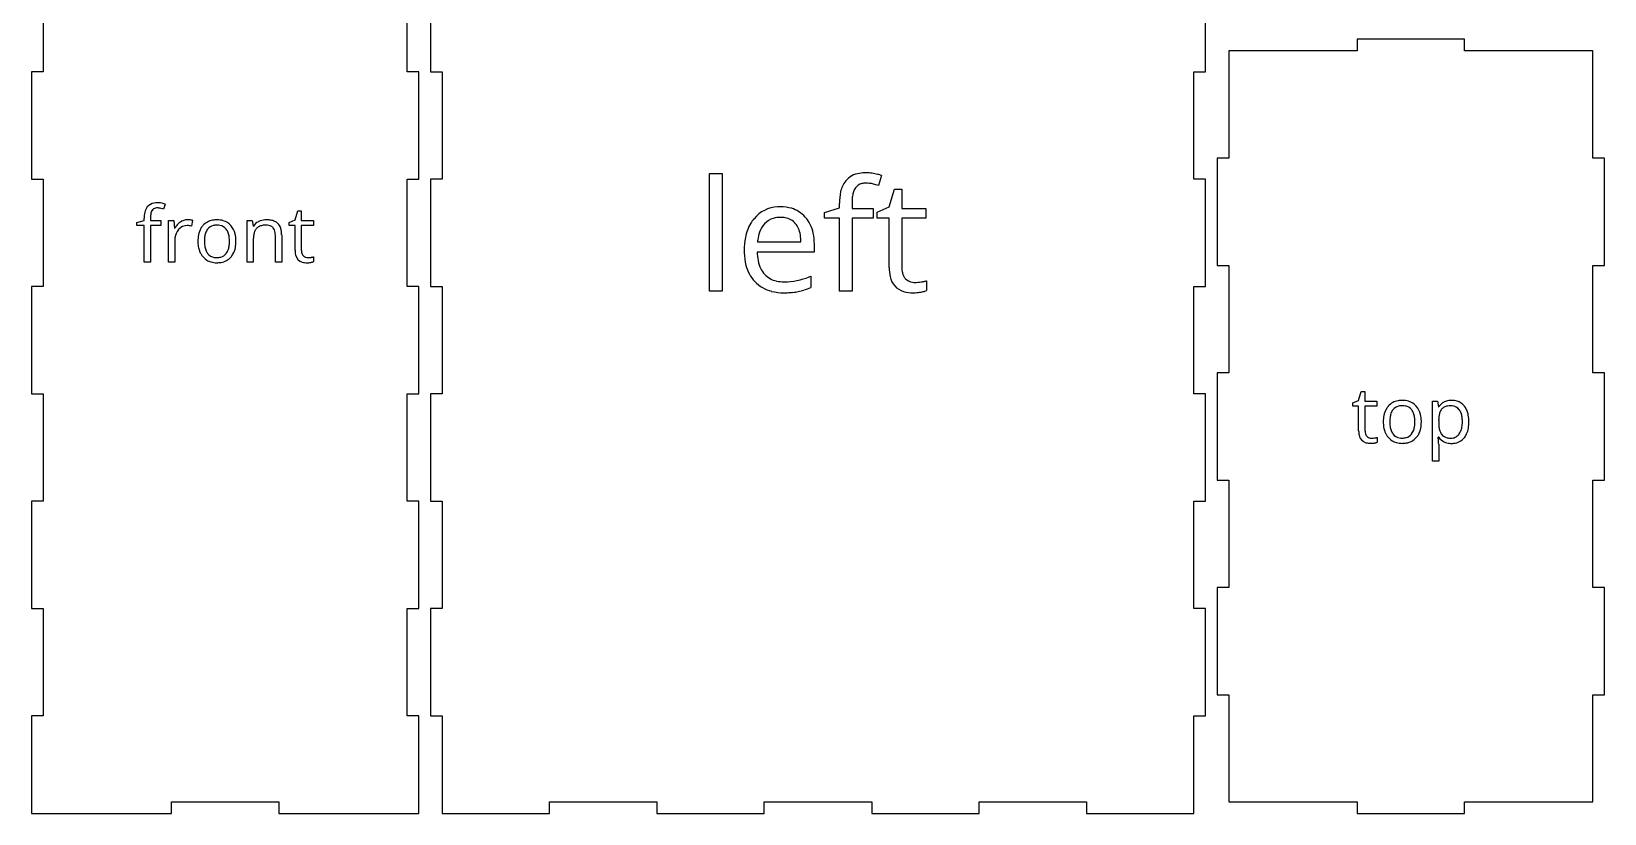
# Model space of a CAD drawing. Header units: millimetres. Extents: x 0 to 406, y 3 to 606.
# Drawn here: x 0 to 406, y 3 to 205 of the extents above; entities that cross this region are included whole.
import ezdxf

# ---------------------------------------------------------------- set-up
doc = ezdxf.new("R2010")
doc.units = ezdxf.units.MM

msp = doc.modelspace()

# ---------------------------------------------------------------- linework, layer by layer
at = {"layer": 'front_labelLayer'}
for p, q in [((34.53, 160.41), (34.11, 159.11)), ((68.02, 156.34), (68.71, 158.63)), ((68.71, 158.63), (69.64, 158.63)), ((69.64, 158.63), (69.64, 156.15)), ((27.17, 155.62), (29.09, 156.21)), ((27.17, 154.89), (27.17, 155.62)), ((29.09, 154.89), (27.17, 154.89)), ((29.09, 156.21), (29.09, 156.8)), ((29.09, 145.45), (29.09, 154.89)), ((30.71, 156.84), (30.71, 156.15)), ((30.71, 156.15), (33.43, 156.15)), ((33.43, 154.89), (30.71, 154.89)), ((30.71, 154.89), (30.71, 145.45)), ((33.43, 156.15), (33.43, 154.89)), ((35.39, 145.45), (35.39, 156.15)), ((35.39, 156.15), (36.72, 156.15)), ((36.72, 156.15), (36.91, 154.17)), ((41.55, 156.23), (41.32, 154.72)), ((55.63, 145.45), (55.63, 156.15)), ((55.63, 156.15), (56.95, 156.15)), ((56.95, 156.15), (57.21, 154.68)), ((57.21, 154.68), (57.29, 154.68)), ((66.49, 155.67), (68.02, 156.34)), ((66.49, 154.89), (66.49, 155.67)), ((68.02, 154.89), (66.49, 154.89)), ((68.02, 148.52), (68.02, 154.89)), ((69.64, 156.15), (72.75, 156.15)), ((72.75, 154.89), (69.64, 154.89)), ((69.64, 154.89), (69.64, 148.59)), ((72.75, 156.15), (72.75, 154.89)), ((36.91, 154.17), (36.99, 154.17)), ((37.01, 151.19), (37.01, 145.45)), ((57.25, 151.06), (57.25, 145.45)), ((62.95, 145.45), (62.95, 152.37)), ((64.58, 152.43), (64.58, 145.45)), ((72.83, 146.78), (72.83, 145.54)), ((30.71, 145.45), (29.09, 145.45)), ((37.01, 145.45), (35.39, 145.45)), ((57.25, 145.45), (55.63, 145.45)), ((64.58, 145.45), (62.95, 145.45))]:
    msp.add_line(p, q, dxfattribs=at)
for centre, radius, start, end in [((32.57, 157.6), 3.4, 141.7434, 168.2322), ((32.06, 157.86), 2.84, 98.2552, 139.6203), ((32.69, 157.73), 1.88, 145.0689, 162.1802), ((32.29, 157.98), 1.4, 102.7677, 144.338), ((32.51, 155.82), 4.93, 89.6697, 99.9314), ((32.49, 157.23), 2.19, 89.4859, 103.4197), ((32.49, 155.93), 3.49, 83.076, 89.7927), ((32.51, 155.53), 5.22, 81.5641, 89.7018), ((32.28, 154.21), 5.21, 76.5183, 83.0217), ((32.14, 152.97), 7.81, 75.974, 81.6565), ((31.67, 151.62), 7.87, 71.9613, 76.5919), ((31.51, 150.36), 10.49, 73.2964, 76.0946), ((35.66, 156.88), 6.57, 167.5776, 180.6587), ((36.27, 156.94), 5.56, 171.6528, 178.4383), ((38.36, 156.85), 7.65, 178.1974, 180.0232), ((34.05, 157.27), 3.31, 161.8438, 171.7847), ((41.76, 151.48), 5.47, 139.4139, 150.6033), ((40.78, 152.32), 4.18, 124.2322, 139.4161), ((40.13, 152.06), 2.81, 89.6335, 137.0881), ((40.25, 153.11), 3.23, 89.6797, 124.4406), ((40.15, 151.07), 3.8, 87.3437, 89.966), ((40.29, 148.9), 7.44, 84.9923, 90.1281), ((40.08, 149.9), 4.98, 81.5884, 87.1916), ((39.77, 147.75), 7.14, 77.4454, 81.636), ((40.46, 150.91), 5.43, 78.4892, 85.0266), ((47.6, 151.9), 4.48, 138.176, 150.2287), ((47.45, 152.01), 4.29, 99.1759, 137.9833), ((47.49, 152.34), 2.58, 103.4685, 142.3119), ((47.87, 150.05), 6.3, 89.7326, 100.076), ((47.81, 151.11), 3.86, 89.4806, 103.8805), ((47.87, 150.88), 4.09, 79.3454, 90.3175), ((47.95, 150.9), 5.45, 73.5223, 90.5692), ((48.18, 152.27), 2.67, 37.9578, 80.4006), ((48.27, 152.06), 4.24, 41.1446, 73.2134), ((47.66, 151.53), 5.05, 13.5014, 41.0703), ((60.06, 152.93), 3.28, 116.9443, 147.6526), ((59.76, 152.57), 2.29, 118.5439, 139.1927), ((60.4, 152.36), 3.95, 115.8072, 117.6068), ((60.11, 151.88), 3.05, 100.1176, 118.1603), ((60.58, 151.95), 4.39, 94.3227, 115.5454), ((60.46, 150.06), 4.91, 89.5933, 100.3718), ((60.68, 151.04), 5.31, 89.9579, 94.7109), ((60.5, 150.67), 4.3, 84.0197, 90.1511), ((60.73, 149.94), 6.4, 80.5586, 90.3538), ((60.67, 152.05), 2.9, 71.0828, 84.3691), ((61.03, 153.07), 1.83, 43.3791, 71.5386), ((61.13, 152.26), 4.05, 65.1094, 80.7638), ((60.93, 153.02), 1.93, 22.7025, 42.342), ((61.6, 153.3), 2.91, 46.5585, 64.8782), ((61.63, 153.41), 2.81, 19.3849, 45.5997), ((60.01, 152.8), 4.55, 6.9634, 19.8363), ((41.93, 151.2), 4.92, 173.6908, 180.0883), ((40.72, 151.38), 3.7, 138.9576, 174.5422), ((40.82, 151.29), 3.84, 135.6209, 138.8378), ((51.37, 150.86), 8.42, 169.2443, 180.3881), ((51.06, 150.78), 8.11, 179.7745, 189.0933), ((48.51, 151.43), 5.5, 150.7112, 169.4695), ((53.2, 150.84), 8.57, 173.0086, 180.2464), ((52.84, 150.77), 8.21, 179.706, 187.9161), ((50.1, 151.24), 5.44, 162.0653, 173.1675), ((48.12, 151.9), 3.35, 142.9026, 162.375), ((47.63, 151.88), 3.34, 20.0257, 37.4351), ((45.98, 151.27), 5.1, 7.744, 20.069), ((43.02, 150.85), 8.09, 359.7076, 7.8973), ((42.57, 150.78), 8.54, 353.5363, 0.2014), ((45.3, 150.92), 7.48, 1.1277, 13.88), ((44.41, 150.75), 8.37, 349.1762, 0.3863), ((43.27, 150.81), 9.51, 359.9919, 1.5419), ((67.64, 151.07), 10.39, 178.081, 180.0237), ((64.91, 151.19), 7.66, 171.1766, 178.3218), ((61.91, 151.67), 4.61, 159.9534, 171.3801), ((60.07, 152.36), 2.65, 140.1519, 160.3147), ((60.07, 152.67), 2.86, 8.4931, 22.658), ((58.37, 152.4), 4.58, 359.6714, 8.6877), ((57.5, 152.46), 7.07, 359.7631, 7.2116), ((48.98, 150.42), 6, 188.9103, 205.3171), ((48.36, 150.17), 5.33, 205.656, 208.4461), ((47.56, 149.67), 4.39, 207.7947, 238.6758), ((49.83, 150.33), 5.17, 187.7639, 200.0977), ((48.17, 149.73), 3.4, 200.0846, 216.9132), ((47.57, 149.29), 2.66, 217.301, 261.7099), ((47.85, 150.63), 4.03, 260.5033, 270.2477), ((47.9, 150.37), 3.77, 269.4482, 284.7256), ((48.2, 149.27), 2.62, 284.5662, 322.6334), ((48.26, 149.61), 4.32, 278.8959, 317.9979), ((47.5, 149.77), 3.48, 323.0089, 342.6391), ((45.51, 150.42), 5.58, 342.3616, 353.7537), ((48.1, 149.74), 4.52, 318.144, 329.7566), ((47.23, 150.19), 5.5, 330.2507, 349.4116), ((73.12, 148.47), 5.1, 179.3551, 192.8478), ((70.56, 147.77), 2.45, 190.3818, 253.8772), ((72.91, 148.57), 3.26, 179.6417, 189.7506), ((71.76, 148.37), 2.09, 189.548, 205.7873), ((71.28, 148.15), 1.57, 206.1294, 221.4084), ((71.23, 148.11), 1.51, 221.5949, 262.3505), ((71.36, 148.76), 2.17, 261.3266, 270.1913), ((71.37, 151.91), 5.32, 269.8803, 278.3028), ((71.42, 151.51), 4.91, 278.4159, 279.0077), ((70.83, 155.32), 8.77, 278.959, 280.5104), ((71.4, 152.26), 5.66, 280.4848, 282.6268), ((71.9, 150.04), 3.39, 282.5876, 285.5795), ((72.15, 149.12), 2.43, 285.7232, 286.2567), ((47.62, 149.79), 4.51, 238.8115, 253.2428), ((47.79, 150.46), 5.21, 253.5437, 270.4182), ((47.85, 151.55), 6.29, 269.7503, 279.8033), ((71.06, 149.48), 4.23, 253.7848, 270.8853), ((71.13, 149.41), 4.16, 270.0034, 270.7606), ((71.1, 150.3), 5.05, 270.8932, 275.5484), ((70.92, 152.27), 7.03, 275.526, 279.294), ((71.08, 151.32), 6.06, 279.1862, 280.1143), ((71.35, 149.84), 4.56, 280.007, 283.3735), ((71.76, 148.15), 2.82, 283.307, 288.1198), ((72.15, 146.99), 1.59, 287.9888, 295.3048)]:
    msp.add_arc(centre, radius, start, end, dxfattribs=at)
at = {"layer": 'front_outsideCutPath'}
for p, q in [((3, 222.31), (3, 194.59)), ((97, 194.59), (97, 222.31)), ((3, 194.59), (0, 194.59)), ((0, 194.59), (0, 166.86)), ((100, 194.59), (97, 194.59)), ((100, 166.86), (100, 194.59)), ((0, 166.86), (3, 166.86)), ((3, 166.86), (3, 139.14)), ((97, 139.14), (97, 166.86)), ((97, 166.86), (100, 166.86)), ((3, 139.14), (0, 139.14)), ((0, 139.14), (0, 111.41)), ((100, 139.14), (97, 139.14)), ((100, 111.41), (100, 139.14)), ((0, 111.41), (3, 111.41)), ((3, 111.41), (3, 83.69)), ((97, 83.69), (97, 111.41)), ((97, 111.41), (100, 111.41)), ((3, 83.69), (0, 83.69)), ((0, 83.69), (0, 55.97)), ((100, 83.69), (97, 83.69)), ((100, 55.97), (100, 83.69)), ((0, 55.97), (3, 55.97)), ((3, 55.97), (3, 28.24)), ((97, 28.24), (97, 55.97)), ((97, 55.97), (100, 55.97)), ((3, 28.24), (0, 28.24)), ((0, 28.24), (0, 3)), ((100, 28.24), (97, 28.24)), ((100, 3), (100, 28.24)), ((36.14, 3), (36.14, 6)), ((36.14, 6), (63.86, 6)), ((63.86, 6), (63.86, 3)), ((0, 3), (36.14, 3)), ((63.86, 3), (91.59, 3)), ((91.59, 3), (100, 3))]:
    msp.add_line(p, q, dxfattribs=at)
at = {"layer": 'left_labelLayer'}
for p, q in [((175.02, 137.89), (175.02, 168.28)), ((175.02, 168.28), (178.26, 168.28)), ((178.26, 168.28), (178.26, 137.89)), ((219.42, 167.81), (218.58, 165.22)), ((221.37, 159.69), (222.74, 164.26)), ((222.74, 164.26), (224.61, 164.26)), ((224.61, 164.26), (224.61, 159.3)), ((204.71, 158.24), (208.54, 159.42)), ((208.54, 159.42), (208.54, 160.61)), ((211.78, 160.69), (211.78, 159.3)), ((211.78, 159.3), (217.23, 159.3)), ((217.23, 159.3), (217.23, 156.78)), ((218.3, 158.34), (221.37, 159.69)), ((218.3, 156.78), (218.3, 158.34)), ((224.61, 159.3), (230.82, 159.3)), ((230.82, 159.3), (230.82, 156.78)), ((204.71, 156.78), (204.71, 158.24)), ((208.54, 156.78), (204.71, 156.78)), ((208.54, 137.89), (208.54, 156.78)), ((217.23, 156.78), (211.78, 156.78)), ((211.78, 156.78), (211.78, 137.89)), ((221.37, 156.78), (218.3, 156.78)), ((221.37, 144.05), (221.37, 156.78)), ((230.82, 156.78), (224.61, 156.78)), ((224.61, 156.78), (224.61, 144.18)), ((187.38, 150.65), (198.58, 150.65)), ((202.05, 148.01), (187.31, 148.01)), ((202.05, 150.06), (202.05, 148.01)), ((201.13, 141.78), (201.13, 138.89)), ((230.98, 140.57), (230.98, 138.09)), ((178.26, 137.89), (175.02, 137.89)), ((211.78, 137.89), (208.54, 137.89))]:
    msp.add_line(p, q, dxfattribs=at)
for centre, radius, start, end in [((214.49, 162.72), 5.69, 98.2552, 139.6203), ((215.37, 158.64), 9.85, 89.6697, 99.9314), ((215.38, 158.06), 10.44, 81.5641, 89.7017), ((214.64, 152.94), 15.61, 75.974, 81.6565), ((213.38, 147.71), 20.99, 73.2964, 76.0946), ((221.68, 160.76), 13.14, 167.5776, 180.6587), ((215.5, 162.2), 6.8, 141.7434, 168.2322), ((222.9, 160.87), 11.12, 171.6528, 178.4384), ((218.46, 161.54), 6.62, 161.8438, 171.7847), ((215.73, 162.45), 3.75, 145.0689, 162.1802), ((214.94, 162.96), 2.81, 102.7677, 144.338), ((215.33, 161.45), 4.37, 89.4859, 103.4197), ((215.35, 158.85), 6.97, 83.0761, 89.7927), ((214.92, 155.43), 10.42, 76.5183, 83.0217), ((213.7, 150.25), 15.74, 71.9613, 76.5918), ((192.91, 151.36), 8.31, 92.4763, 140.5386), ((193.33, 148.23), 11.46, 89.9638, 93.9176), ((193.44, 149.81), 9.88, 74.2126, 90.545), ((194.05, 152.09), 7.52, 41.2065, 74.0233), ((227.09, 160.69), 15.31, 178.1973, 180.0232), ((195.41, 149.67), 11.35, 149.4071, 169.1854), ((193.86, 150.49), 9.6, 140.1056, 148.9067), ((193.96, 151.02), 6.4, 138.0995, 160.5866), ((192.86, 151.99), 4.94, 106.4657, 137.9176), ((193.24, 150.58), 6.39, 89.4422, 106.209), ((193.34, 150.31), 6.66, 79.6469, 90.291), ((193.81, 152.48), 4.44, 40.0823, 80.6243), ((193.35, 152.14), 5.02, 23.4821, 39.7072), ((192.88, 151.08), 9.07, 11.5994, 41.1496), ((200.97, 148.53), 17.02, 168.9539, 180.3843), ((199.58, 149.53), 12.25, 172.1545, 174.7615), ((196.79, 149.98), 9.42, 160.3353, 172.5315), ((191.48, 151.35), 7.05, 8.7342, 23.2772), ((187.53, 150.71), 11.05, 359.6745, 8.9224), ((188.86, 150.15), 13.2, 359.6148, 12.0336), ((202.47, 148.42), 18.52, 179.9887, 181.7991), ((198.3, 148.18), 14.35, 181.3575, 194.492), ((200.32, 148.27), 13.01, 181.1447, 190.8007), ((193.66, 146.91), 9.54, 194.0877, 223.0538), ((195.73, 147.36), 8.33, 190.6006, 206.0275), ((193.7, 146.4), 6.09, 206.295, 222.5558), ((193.52, 146.31), 5.89, 223.0645, 258.1401), ((231.56, 143.93), 10.19, 179.3551, 192.8478), ((231.14, 144.14), 6.53, 179.6417, 189.7506), ((228.84, 143.73), 4.19, 189.548, 205.7873), ((193.16, 146.54), 8.92, 223.5466, 256.1957), ((194.23, 149.26), 8.93, 257.5312, 270.4319), ((194.24, 157.46), 17.12, 270.1984, 292.209), ((194.79, 152.38), 14.88, 281.9936, 287.8851), ((193.38, 156.74), 19.46, 287.9023, 293.4862), ((193.42, 159.82), 19.62, 291.8255, 293.1614), ((226.45, 142.55), 4.9, 190.3818, 253.8772), ((227.89, 143.29), 3.14, 206.1295, 221.4084), ((227.78, 143.21), 3.01, 221.5949, 262.3505), ((228.03, 144.51), 4.33, 261.3266, 270.1913), ((228.07, 150.83), 10.65, 269.8804, 278.3028), ((228.17, 150), 9.81, 278.4154, 279.0081), ((226.98, 157.63), 17.54, 278.9589, 280.5105), ((228.12, 151.52), 11.32, 280.4848, 282.6268), ((229.11, 147.08), 6.78, 282.5876, 285.5795), ((229.62, 140.97), 3.19, 287.9888, 295.3048), ((229.62, 145.24), 4.87, 285.7241, 286.2566), ((194.08, 150.1), 12.6, 256.0088, 270.4848), ((194.2, 163.92), 26.42, 269.9669, 271.9931), ((194.45, 157.55), 20.04, 271.912, 275.9727), ((195.13, 151.15), 13.61, 275.9054, 281.6604), ((227.45, 145.97), 8.47, 253.7848, 270.8853), ((227.58, 145.81), 8.31, 270.0031, 270.7604), ((227.53, 147.61), 10.11, 270.8932, 275.5484), ((227.16, 151.54), 14.05, 275.526, 279.294), ((227.49, 149.64), 12.13, 279.1864, 280.1142), ((228.03, 146.69), 9.13, 280.007, 283.3735), ((228.85, 143.3), 5.64, 283.3069, 288.1198)]:
    msp.add_arc(centre, radius, start, end, dxfattribs=at)
at = {"layer": 'left_outsideCutPath'}
for p, q in [((103, 222.31), (103, 194.59)), ((303, 194.59), (303, 222.31)), ((103, 194.59), (106, 194.59)), ((106, 194.59), (106, 166.86)), ((300, 166.86), (300, 194.59)), ((300, 194.59), (303, 194.59)), ((106, 166.86), (103, 166.86)), ((103, 166.86), (103, 139.14)), ((303, 166.86), (300, 166.86)), ((303, 139.14), (303, 166.86)), ((103, 139.14), (106, 139.14)), ((106, 139.14), (106, 111.41)), ((300, 111.41), (300, 139.14)), ((300, 139.14), (303, 139.14)), ((106, 111.41), (103, 111.41)), ((103, 111.41), (103, 83.69)), ((303, 111.41), (300, 111.41)), ((303, 83.69), (303, 111.41)), ((103, 83.69), (106, 83.69)), ((106, 83.69), (106, 55.97)), ((300, 55.97), (300, 83.69)), ((300, 83.69), (303, 83.69)), ((106, 55.97), (103, 55.97)), ((103, 55.97), (103, 28.24)), ((303, 55.97), (300, 55.97)), ((303, 28.24), (303, 55.97)), ((103, 28.24), (106, 28.24)), ((106, 28.24), (106, 3)), ((300, 3), (300, 28.24)), ((300, 28.24), (303, 28.24)), ((133.69, 3), (133.69, 6)), ((133.69, 6), (161.41, 6)), ((161.41, 6), (161.41, 3)), ((189.14, 3), (189.14, 6)), ((189.14, 6), (216.86, 6)), ((216.86, 6), (216.86, 3)), ((244.59, 3), (244.59, 6)), ((244.59, 6), (272.31, 6)), ((272.31, 6), (272.31, 3)), ((106, 3), (133.69, 3)), ((161.41, 3), (189.14, 3)), ((216.86, 3), (244.59, 3)), ((272.31, 3), (300, 3))]:
    msp.add_line(p, q, dxfattribs=at)
at = {"layer": 'top_labelLayer'}
for p, q in [((341.01, 109.04), (342.54, 109.71)), ((342.54, 109.71), (343.23, 111.99)), ((343.23, 111.99), (344.16, 111.99)), ((344.16, 111.99), (344.16, 109.51)), ((341.01, 108.25), (341.01, 109.04)), ((342.54, 108.25), (341.01, 108.25)), ((342.54, 101.89), (342.54, 108.25)), ((344.16, 109.51), (347.27, 109.51)), ((347.27, 108.25), (344.16, 108.25)), ((344.16, 108.25), (344.16, 101.96)), ((347.27, 109.51), (347.27, 108.25)), ((361.57, 94.01), (361.57, 109.51)), ((361.57, 109.51), (362.88, 109.51)), ((362.88, 109.51), (363.11, 108.05)), ((363.11, 108.05), (363.19, 108.05)), ((363.19, 104.53), (363.19, 104.17)), ((347.35, 100.15), (347.35, 98.91)), ((363.19, 100.19), (363.07, 100.19)), ((363.19, 98.41), (363.19, 94.01)), ((363.19, 94.01), (361.57, 94.01))]:
    msp.add_line(p, q, dxfattribs=at)
for centre, radius, start, end in [((353.8, 103.41), 6.3, 89.7326, 100.076), ((353.89, 104.26), 5.45, 73.5223, 90.5692), ((366.35, 105.64), 4.06, 97.7066, 114.8822), ((366.53, 104.45), 5.25, 89.8469, 97.9474), ((366.6, 104.74), 4.97, 74.1924, 90.5785), ((357.31, 104.23), 8.42, 169.2443, 180.3881), ((354.45, 104.79), 5.5, 150.7112, 169.4695), ((353.54, 105.26), 4.48, 138.176, 150.2287), ((353.38, 105.38), 4.29, 99.1759, 137.9833), ((356.04, 104.6), 5.44, 162.0653, 173.1675), ((354.05, 105.27), 3.35, 142.9026, 162.375), ((353.42, 105.71), 2.58, 103.4685, 142.3119), ((353.75, 104.47), 3.86, 89.4806, 103.8805), ((353.81, 104.24), 4.09, 79.3454, 90.3175), ((354.12, 105.63), 2.67, 37.9578, 80.4006), ((354.21, 105.42), 4.24, 41.1446, 73.2134), ((353.57, 105.24), 3.34, 20.0257, 37.4351), ((351.92, 104.64), 5.1, 7.744, 20.069), ((353.6, 104.9), 5.05, 13.5014, 41.0703), ((351.24, 104.28), 7.48, 1.1277, 13.88), ((366.76, 105.54), 4.36, 132.3565, 144.9196), ((370.96, 104.55), 7.77, 171.0868, 178.3248), ((367.95, 105.04), 4.72, 160.2896, 171.2453), ((366.12, 105.71), 2.78, 141.889, 160.5973), ((366.09, 106.27), 3.37, 115.4006, 132.3118), ((365.6, 106.08), 2.14, 118.5569, 141.0243), ((365.95, 105.41), 2.89, 100.0868, 118.1918), ((366.28, 103.66), 4.67, 89.5904, 100.3502), ((366.32, 104.84), 3.49, 84.0379, 90.0848), ((366.47, 105.8), 2.52, 35.4482, 85.2267), ((366.94, 105.99), 3.67, 38.0523, 74.0417), ((365.74, 105.25), 3.44, 19.8991, 35.898), ((364.1, 104.66), 5.18, 7.715, 19.886), ((365.99, 105.26), 4.87, 16.3356, 37.9091), ((363.5, 104.5), 7.47, 4.5767, 16.6089), ((347.64, 101.83), 5.1, 179.3551, 192.8478), ((347.43, 101.93), 3.26, 179.6417, 189.7506), ((357, 104.14), 8.11, 179.7745, 189.0933), ((354.92, 103.79), 6, 188.9103, 205.3171), ((359.14, 104.21), 8.57, 173.0086, 180.2464), ((358.78, 104.13), 8.21, 179.706, 187.9161), ((355.77, 103.7), 5.17, 187.7639, 200.0977), ((354.11, 103.09), 3.4, 200.0846, 216.9132), ((353.44, 103.14), 3.48, 323.0089, 342.6391), ((351.45, 103.79), 5.58, 342.3616, 353.7537), ((348.96, 104.21), 8.09, 359.7076, 7.8973), ((348.51, 104.14), 8.54, 353.5363, 0.2014), ((353.17, 103.55), 5.5, 330.2507, 349.4116), ((350.35, 104.12), 8.37, 349.1762, 0.3863), ((349.21, 104.17), 9.51, 359.9919, 1.5419), ((373.5, 104.43), 10.32, 178.0662, 179.4474), ((373.91, 104.13), 10.72, 179.7763, 185.7075), ((369.68, 103.69), 6.47, 185.5925, 194.2051), ((366.97, 102.99), 3.67, 193.943, 208.0218), ((365.29, 103.31), 3.92, 325.5754, 344.1505), ((363.26, 103.91), 6.03, 343.9336, 355.1137), ((361.13, 104.23), 8.18, 359.7108, 7.861), ((360.67, 104.17), 8.64, 354.8402, 0.1175), ((364.8, 103.55), 6.14, 335.8306, 350.8255), ((361.49, 104.12), 9.5, 350.6563, 0.338), ((360.43, 104.19), 10.56, 359.9003, 4.9018), ((345.08, 101.14), 2.45, 190.3818, 253.8772), ((346.28, 101.73), 2.09, 189.548, 205.7873), ((345.8, 101.51), 1.57, 206.1294, 221.4084), ((345.58, 102.85), 4.23, 253.7848, 270.8853), ((345.75, 101.47), 1.51, 221.5949, 262.3505), ((345.88, 102.12), 2.17, 261.3266, 270.1913), ((345.65, 102.77), 4.16, 270.0034, 270.7606), ((345.62, 103.67), 5.05, 270.8932, 275.5484), ((345.89, 105.28), 5.32, 269.8803, 278.3028), ((345.44, 105.63), 7.03, 275.526, 279.294), ((345.6, 104.68), 6.06, 279.1862, 280.1143), ((345.94, 104.87), 4.91, 278.4159, 279.0077), ((345.88, 103.21), 4.56, 280.007, 283.3735), ((345.35, 108.68), 8.77, 278.959, 280.5104), ((346.28, 101.51), 2.82, 283.307, 288.1198), ((345.92, 105.62), 5.66, 280.4848, 282.6268), ((346.42, 103.41), 3.39, 282.5876, 285.5795), ((346.67, 100.35), 1.59, 287.9888, 295.3048), ((346.67, 102.48), 2.43, 285.7232, 286.2567), ((354.3, 103.53), 5.33, 205.656, 208.4461), ((353.5, 103.04), 4.39, 207.7947, 238.6758), ((353.55, 103.15), 4.51, 238.8115, 253.2428), ((353.5, 102.66), 2.66, 217.301, 261.7099), ((353.73, 103.82), 5.21, 253.5437, 270.4182), ((353.79, 104), 4.03, 260.5033, 270.2477), ((353.79, 104.91), 6.29, 269.7503, 279.8033), ((353.84, 103.74), 3.77, 269.4482, 284.7256), ((354.14, 102.63), 2.62, 284.5662, 322.6334), ((354.19, 102.98), 4.32, 278.8959, 317.9979), ((354.04, 103.1), 4.52, 318.144, 329.7566), ((347.85, 98.26), 15.34, 2.9503, 7.2021), ((350.33, 98.4), 12.86, 0.0318, 2.9016), ((366.11, 102.28), 3.59, 215.585, 245.8362), ((365.88, 102.43), 2.44, 208.5536, 217.5605), ((365.79, 102.4), 2.35, 218.169, 253.8047), ((366.38, 102.91), 4.28, 245.9802, 255.5456), ((366.22, 103.74), 3.77, 253.1382, 266.8483), ((366.52, 103.53), 4.92, 255.7755, 270.3185), ((366.35, 105.19), 5.21, 266.3776, 270.0511), ((366.39, 102.7), 2.73, 269.2257, 292.043), ((366.55, 104.11), 5.5, 269.9226, 275.5482), ((366.81, 102.47), 3.84, 274.064, 321.4081), ((366.43, 102.48), 2.51, 293.143, 324.1354), ((365.88, 102.95), 3.23, 323.1616, 325.0154), ((366.26, 102.92), 4.56, 321.3161, 335.5436)]:
    msp.add_arc(centre, radius, start, end, dxfattribs=at)
at = {"layer": 'top_outsideCutPath'}
for p, q in [((369.86, 203), (342.14, 203)), ((342.14, 203), (342.14, 200)), ((369.86, 200), (369.86, 203)), ((309, 200), (309, 172.31)), ((314.41, 200), (309, 200)), ((342.14, 200), (314.41, 200)), ((403, 200), (369.86, 200)), ((403, 172.31), (403, 200)), ((309, 172.31), (306, 172.31)), ((306, 172.31), (306, 144.59)), ((406, 172.31), (403, 172.31)), ((406, 144.59), (406, 172.31)), ((306, 144.59), (309, 144.59)), ((309, 144.59), (309, 116.86)), ((403, 116.86), (403, 144.59)), ((403, 144.59), (406, 144.59)), ((309, 116.86), (306, 116.86)), ((306, 116.86), (306, 89.14)), ((406, 116.86), (403, 116.86)), ((406, 89.14), (406, 116.86)), ((306, 89.14), (309, 89.14)), ((309, 89.14), (309, 61.41)), ((403, 61.41), (403, 89.14)), ((403, 89.14), (406, 89.14)), ((309, 61.41), (306, 61.41)), ((306, 61.41), (306, 33.69)), ((406, 61.41), (403, 61.41)), ((406, 33.69), (406, 61.41)), ((306, 33.69), (309, 33.69)), ((309, 33.69), (309, 6)), ((403, 6), (403, 33.69)), ((403, 33.69), (406, 33.69)), ((309, 6), (342.14, 6)), ((342.14, 6), (342.14, 3)), ((369.86, 3), (369.86, 6)), ((369.86, 6), (397.59, 6)), ((397.59, 6), (403, 6)), ((342.14, 3), (369.86, 3))]:
    msp.add_line(p, q, dxfattribs=at)

doc.saveas('drawing.dxf')
